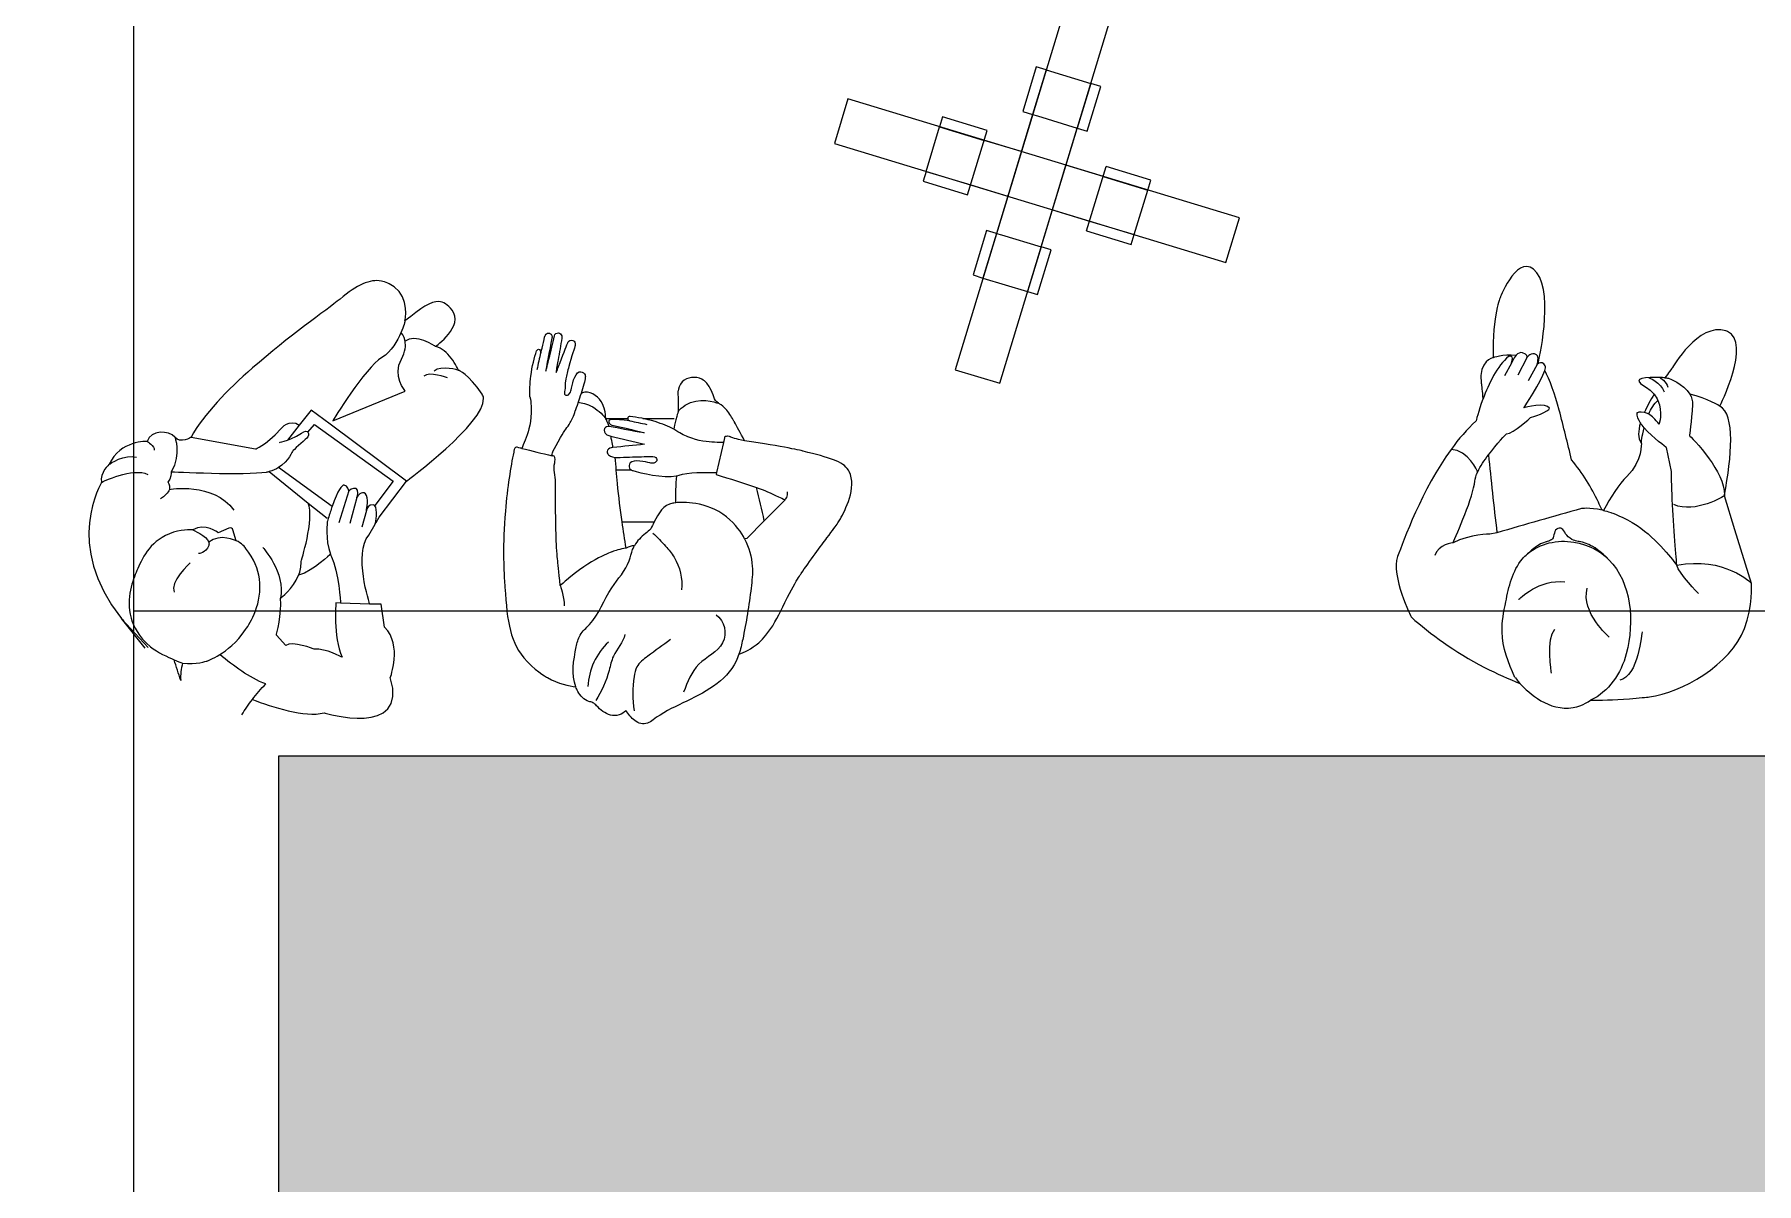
# Model space of a CAD drawing. Header units: millimetres. Extents: x 13722 to 114356, y -17117 to 61088.
# Drawn here: x 69982 to 73308, y 46100 to 48318 of the extents above; entities that cross this region are included whole.
import ezdxf

# ---------------------------------------------------------------- set-up
doc = ezdxf.new("R2010")
doc.units = ezdxf.units.MM
for name, color, linetype in [('01', 3, 'Continuous'), ('02', 250, 'Continuous'), ('03', 8, 'Continuous'), ('Toffu_Outline', 8, 'Continuous')]:
    doc.layers.add(name, color=color, linetype=linetype)

# ---------------------------------------------------------------- blocks, each defined once
blk = doc.blocks.new('90_90')
at = {"layer": '02'}
for p, q in [((12638.8, -431.1), (12618.8, -431.1)), ((12618.8, -431.1), (12618.8, -521.1)), ((12638.8, -431.1), (12638.8, -521.1)), ((12638.8, -431.1), (12728.8, -431.1)), ((12728.8, -431.1), (12728.8, -521.1)), ((12748.8, -431.1), (12728.8, -431.1)), ((12748.8, -521.1), (12748.8, -431.1)), ((12618.8, -521.1), (12748.8, -521.1)), ((12638.8, -521.1), (12638.8, -596.1)), ((12728.8, -596.1), (12728.8, -521.1)), ((12473.8, -576.1), (12473.8, -596.1)), ((12563.8, -576.1), (12473.8, -576.1)), ((12563.8, -596.1), (12473.8, -596.1)), ((12473.8, -596.1), (12473.8, -686.1)), ((12563.8, -596.1), (12563.8, -576.1)), ((12563.8, -596.1), (12563.8, -606.1)), ((12803.8, -596.1), (12563.8, -596.1)), ((12803.8, -576.1), (12803.8, -596.1)), ((12893.8, -576.1), (12803.8, -576.1)), ((12893.8, -596.1), (12803.8, -596.1)), ((12803.8, -596.1), (12803.8, -606.1)), ((12893.8, -596.1), (12893.8, -576.1)), ((12893.8, -596.1), (12893.8, -686.1)), ((12563.8, -606.1), (12563.8, -686.1)), ((12803.8, -606.1), (12803.8, -686.1)), ((12563.8, -686.1), (12473.8, -686.1)), ((12473.8, -686.1), (12473.8, -706.1)), ((12563.8, -706.1), (12563.8, -686.1)), ((12563.8, -686.1), (12803.8, -686.1)), ((12638.8, -686.1), (12638.8, -761.1)), ((12728.8, -761.1), (12728.8, -686.1)), ((12893.8, -686.1), (12803.8, -686.1)), ((12803.8, -686.1), (12803.8, -706.1)), ((12893.8, -706.1), (12893.8, -686.1)), ((12473.8, -706.1), (12563.8, -706.1)), ((12803.8, -706.1), (12893.8, -706.1)), ((12618.8, -761.1), (12618.8, -851.1)), ((12618.8, -761.1), (12748.8, -761.1)), ((12638.8, -761.1), (12638.8, -851.1)), ((12728.8, -761.1), (12728.8, -851.1)), ((12748.8, -851.1), (12748.8, -761.1)), ((12618.8, -851.1), (12638.8, -851.1)), ((12638.8, -851.1), (12728.8, -851.1)), ((12728.8, -851.1), (12748.8, -851.1))]:
    blk.add_line(p, q, dxfattribs=at)
for points in [[(12728.8, -596.1), (12638.8, -596.1)], [(12638.8, -686.1), (12728.8, -686.1)]]:
    blk.add_lwpolyline(points, dxfattribs=at)
blk = doc.blocks.new('RW')
at = {"layer": '02'}
for points in [[(92083.4, -24771.4), (92169.5, -24797.6), (93109.9, -21702.3), (93023.8, -21676.1)], [(92606.1, -24564.4), (92632.3, -24478.3), (91876.4, -24248.7), (91850.3, -24334.8)]]:
    blk.add_lwpolyline(points, close=True, dxfattribs=at)
at = {"layer": '02', "rotation": 73.10102855420456}
blk.add_blockref('90_90', (87940.9, -36356.3), dxfattribs=at)

msp = doc.modelspace()

# ---------------------------------------------------------------- hatches: boundary and pattern name
at = {"layer": '01', "lineweight": -2, "true_color": 0x999b37}
h = msp.add_hatch(dxfattribs=at)
h.set_pattern_fill('AR-SAND', color=55, scale=5)
h.set_pattern_definition([(37.5, (-19358.14, 55669.14), (-8.00016, 244.7066), [0, -193.04, 0, -215.9, 0, -206.375]), (7.5, (-19358.14, 55669.14), (224.7616, 358.4126), [0, -104.14, 0, -173.99, 0, -66.675]), (327.5, (-19514.35, 55669.14), (395.4962, 0.7186), [0, -63.5, 0, -228.6, 0, -298.45]), (317.5, (-19514.35, 55669.14), (381.7782, 111.4647), [0, -31.75, 0, -149.86, 0, -171.45])])
h.paths.add_polyline_path([(70453.8, 46925), (70453.8, 44706.3), (72599.6, 43985), (76293.8, 43985), (76293.8, 46925)], flags=17)
h.paths.add_polyline_path([(70453.8, 56885), (70453.8, 54825), (72903.8, 54825), (72903.8, 56885)], flags=17)
h.paths.add_polyline_path([(79063.8, 48295), (79063.8, 46455), (81313.8, 46455), (81313.8, 48295)], flags=17)
h.paths.add_polyline_path([(66994.8, 54545, 0.409585), (64324.8, 57165), (62204.1, 57165), (62204.1, 41905), (62204.1, 40905), (83214.7, 40905), (83214.7, 57165), (77183.8, 57165), (77183.8, 54545), (78783.8, 54545), (78783.8, 52975), (81593.8, 52975), (81593.8, 48575), (81593.8, 46175), (81593.8, 41905), (72553.8, 41905), (64324.8, 44405), (64324.8, 47105), (64324.8, 49485), (66994.8, 49485)])

# ---------------------------------------------------------------- linework, layer by layer
at = {"layer": '01'}
for points in [[(76573.8, 43705), (76573.8, 47205), (70173.8, 47205), (70173.8, 44505), (72553.8, 43705)], [(76293.8, 43985), (76293.8, 46925), (70453.8, 46925), (70453.8, 44706.3), (72599.6, 43985)]]:
    msp.add_lwpolyline(points, close=True, dxfattribs=at)
at = {"layer": '03'}
msp.add_line((70173.8, 54545), (70173.8, 47205), dxfattribs=at)
at = {"layer": 'Toffu_Outline'}
for p, q in [((70652.2, 47841.9), (70652.3, 47841.9)), ((70763.2, 47802.5), (70763.2, 47802.5)), ((73252.1, 47744.5), (73252, 47744.5)), ((72864.7, 47694), (72847.2, 47660.4)), ((70972.3, 47676.9), (70971, 47676.9)), ((70994.2, 47676.9), (70991, 47676.9)), ((72834.7, 47683.5), (72821.1, 47659.3)), ((72884.3, 47681), (72867.2, 47649.5)), ((73139.9, 47667.3), (73139.9, 47667.3)), ((70493.6, 47563.8), (70470.7, 47535.1)), ((70516.9, 47593), (70493.6, 47563.8)), ((70510.4, 47550.3), (70522.8, 47565.3)), ((70553.4, 47565.8), (70516.9, 47593)), ((70522.8, 47565.3), (70674.7, 47455.4)), ((70700.9, 47455.8), (70553.4, 47565.8)), ((71157.1, 47576.9), (71217.4, 47576.9)), ((71312.7, 47530.3), (71299.7, 47472.1)), ((70435.6, 47474.1), (70510.9, 47413.5)), ((70557, 47406.6), (70453.3, 47481.9)), ((71554.2, 47476.9), (71554, 47476.9)), ((70589.2, 47437), (70570.3, 47375.1)), ((70674.7, 47455.4), (70639.3, 47408.7)), ((70511, 47413.5), (70547.3, 47384.2)), ((70605.1, 47424.4), (70591.6, 47374.2)), ((70623.4, 47399), (70614.7, 47366.9)), ((73002.6, 47415.2), (73002.6, 47415.2)), ((70629.8, 47218), (70573.4, 47220.3)), ((70196.3, 47133.1), (70150.4, 47190.4))]:
    msp.add_line(p, q, dxfattribs=at)
for points in [[(72883.6, 47858.1), (72849.6, 47903), (72813.3, 47810.9), (72813.3, 47810.9)], [(70652.2, 47841.9), (70629.5, 47846.3), (70605.6, 47834.4), (70572.5, 47807.3)], [(70676.7, 47830.9), (70668.4, 47836.6), (70660.4, 47840.3), (70652.3, 47841.9)], [(70697.8, 47765), (70697.8, 47765), (70707.9, 47808.9), (70676.7, 47830.9)], [(72886.3, 47684.2), (72886.3, 47684.2), (72917.6, 47813.3), (72883.6, 47858.1)], [(70572.5, 47807.3), (70546.3, 47785.9), (70472.2, 47734.5), (70403.6, 47674.5)], [(70763.2, 47802.5), (70747.7, 47803.5), (70729.1, 47790), (70697.8, 47765)], [(72813.3, 47810.9), (72813.3, 47810.9), (72797.8, 47778.5), (72799.5, 47694.3)], [(70697.8, 47765), (70697.8, 47765), (70695.6, 47755), (70690.1, 47742.2)], [(73248.7, 47745.8), (73195.9, 47762.8), (73145.4, 47674.4), (73145.4, 47674.4)], [(70690.1, 47742.2), (70683.4, 47726.3), (70671.8, 47705.9), (70653.4, 47694.5)], [(70698, 47725.7), (70696.1, 47736.6), (70690.1, 47742.2), (70690.1, 47742.2)], [(70756.8, 47715.7), (70756.8, 47715.7), (70716.9, 47742.4), (70698.1, 47725.8)], [(70960, 47704.2), (70961.4, 47704.1), (70966.3, 47730.1), (70968.5, 47736.8)], [(70968.5, 47736.8), (70968.6, 47737.2), (70969, 47738.3), (70969.9, 47739.3)], [(70969.9, 47739.3), (70971.4, 47740.9), (70974.1, 47742.1), (70976.8, 47741.3)], [(70981.6, 47731.8), (70976.3, 47705), (70972.7, 47686.7), (70971, 47676.9)], [(70972.3, 47676.9), (70974.6, 47685.8), (70978.9, 47703.5), (70986.3, 47736.1)], [(70976.8, 47741.3), (70979.7, 47740.5), (70981.1, 47738), (70981.3, 47737.2)], [(70981.3, 47737.2), (70982.1, 47735), (70981.6, 47731.8), (70981.6, 47731.8)], [(70986.3, 47736.1), (70987.4, 47739.8), (70990.6, 47742.2), (70994, 47742)], [(71000.8, 47731.8), (70998.1, 47717.9), (70996.5, 47703.9), (70993.4, 47690.1)], [(70994, 47742), (70997.6, 47741.7), (70999.8, 47738.4), (71000.6, 47736.3)], [(71000.6, 47736.3), (71001.3, 47734.2), (71000.9, 47732.3), (71000.8, 47731.8)], [(71011.6, 47721.6), (71012.1, 47722.9), (71013.4, 47726.2), (71016.3, 47727.3)], [(71016.3, 47727.3), (71019.6, 47728.5), (71024.5, 47726.9), (71026, 47723.8)], [(73237.2, 47600.6), (73237.2, 47600.6), (73298.6, 47723.1), (73252.1, 47744.5)], [(73252.1, 47744.5), (73251, 47745), (73249.9, 47745.4), (73248.7, 47745.8)], [(70653.4, 47694.5), (70620.3, 47674), (70558.2, 47572.3), (70558.2, 47572.3)], [(70690.8, 47691.5), (70698.7, 47705.9), (70699.6, 47717.4), (70698, 47725.7)], [(70786.9, 47693.4), (70779.3, 47703.3), (70769, 47713.1), (70756.8, 47715.7)], [(70940.9, 47658.6), (70943.3, 47677.7), (70947.6, 47694.2), (70951.9, 47707.4)], [(70951.9, 47707.4), (70952.7, 47709.6), (70955.1, 47710.8), (70957.3, 47710)], [(70960, 47704.2), (70957.5, 47693), (70955, 47681.8), (70952.6, 47670.7)], [(70957.3, 47710), (70958.9, 47709.5), (70959.3, 47707.2), (70959.5, 47705.7)], [(70959.5, 47705.7), (70959.7, 47704.8), (70959.7, 47704.2), (70960, 47704.2)], [(70994.2, 47676.9), (71002.7, 47698.8), (71009, 47714.8), (71011.6, 47721.6)], [(71026.4, 47717.6), (71025.6, 47714.9), (71019.5, 47695.8), (71014.3, 47676.9)], [(71026, 47723.8), (71026.5, 47722.7), (71026.8, 47721), (71026.7, 47719.3)], [(71026.7, 47719.3), (71026.6, 47718.5), (71026.5, 47717.9), (71026.4, 47717.6)], [(72799.5, 47694.3), (72799.5, 47694.3), (72770.6, 47688.7), (72776.3, 47645.1)], [(72829.3, 47696.5), (72807.1, 47678.3), (72790.4, 47643), (72779.8, 47614.6)], [(72799.5, 47694.3), (72799.5, 47694.3), (72817.7, 47702), (72843.8, 47698.7)], [(72834.7, 47683.5), (72841.2, 47700.7), (72829.3, 47696.5), (72829.3, 47696.5)], [(72843.8, 47698.7), (72838.1, 47692.7), (72834.7, 47683.5), (72834.7, 47683.5)], [(72856.1, 47703.6), (72851.4, 47704.9), (72847.2, 47702.4), (72843.8, 47698.7)], [(72864.7, 47694.1), (72864.9, 47694.9), (72866.3, 47700.8), (72856.1, 47703.6)], [(72883.2, 47699.8), (72872.6, 47706.3), (72865.4, 47695.2), (72864.7, 47694.1)], [(72864.7, 47694), (72864.7, 47694), (72864.7, 47694), (72864.7, 47694.1)], [(72884.3, 47681), (72884.3, 47681), (72889, 47696.2), (72883.2, 47699.8)], [(70403.6, 47674.5), (70354.7, 47631.7), (70308.7, 47584.5), (70284.8, 47540.6)], [(70698.4, 47629.7), (70698.4, 47629.7), (70672.7, 47658.6), (70690.8, 47691.5)], [(70779.7, 47655.4), (70779.7, 47655.4), (70744.4, 47668.2), (70734.3, 47658.4)], [(70801.4, 47669.5), (70801.4, 47669.5), (70768, 47680.3), (70753.9, 47668.1)], [(70801.4, 47669.5), (70801.4, 47669.5), (70796.1, 47681.5), (70786.9, 47693.4)], [(70846.6, 47623.6), (70819.8, 47663.6), (70801.4, 47669.5), (70801.4, 47669.5)], [(70971, 47676.9), (70970, 47671.2), (70969.6, 47668.3), (70969.8, 47668.3)], [(70969.8, 47668.3), (70970, 47668.3), (70970.7, 47670.4), (70972.3, 47676.9)], [(70991, 47676.9), (70990.5, 47673.4), (70990, 47669.5), (70989.8, 47665.3)], [(70989.8, 47665.3), (70991.3, 47669.3), (70992.8, 47673.2), (70994.2, 47676.9)], [(70993.4, 47690.1), (70992.6, 47686.7), (70991.7, 47682.2), (70991, 47676.9)], [(71014.3, 47676.9), (71012, 47668.4), (71009.8, 47660), (71008.5, 47653.2)], [(71018.5, 47631.7), (71020.2, 47640.1), (71024.9, 47663.6), (71034.3, 47666.5)], [(71034.3, 47666.5), (71037.9, 47667.7), (71042.5, 47665.8), (71044.6, 47663.1)], [(71044.6, 47663.1), (71046.4, 47660.7), (71046.3, 47657.7), (71046.1, 47655.5)], [(72858.8, 47597.5), (72859.8, 47599), (72892.2, 47647.7), (72899, 47669.4)], [(72887.9, 47683.3), (72885.7, 47682.4), (72884.3, 47681), (72884.3, 47681)], [(72887.9, 47683.3), (72887.3, 47683.7), (72886.8, 47684), (72886.3, 47684.2)], [(72899.9, 47678.1), (72896.5, 47685.6), (72891.3, 47684.9), (72887.9, 47683.3)], [(72899, 47669.4), (72900.3, 47673.4), (72900.7, 47676.4), (72899.9, 47678.1)], [(72927.1, 47593), (72918.6, 47622.7), (72908.7, 47652.2), (72899, 47669.4)], [(73139.9, 47667.3), (73137.5, 47664.1), (73134.5, 47660), (73131.1, 47655.2)], [(73145.4, 47674.4), (73145.4, 47674.4), (73143.4, 47671.9), (73139.9, 47667.3)], [(70558.2, 47572.3), (70558.2, 47572.3), (70698.4, 47629.7), (70698.4, 47629.7)], [(70939.1, 47618.7), (70938.7, 47630.3), (70939.1, 47643.7), (70940.9, 47658.6)], [(71006.4, 47631.3), (71005.9, 47628), (71005, 47623.8), (71007.1, 47622.2)], [(71008.5, 47653.2), (71005.5, 47638.3), (71008.7, 47644.2), (71006.4, 47631.3)], [(71013.4, 47622.6), (71017.2, 47624.9), (71018.1, 47629.9), (71018.5, 47631.7)], [(71046.1, 47655.5), (71045.4, 47649.7), (71041.7, 47637.2), (71037.8, 47624.8)], [(71044.9, 47627.3), (71041.8, 47626.8), (71039.4, 47625.7), (71037.8, 47624.8)], [(71079.4, 47604.8), (71073.8, 47616.7), (71059, 47629.6), (71044.9, 47627.3)], [(71224.9, 47628.3), (71224.6, 47624.8), (71225, 47622.6), (71225.1, 47619.4)], [(71225.1, 47629.9), (71225, 47629.1), (71224.9, 47628.3), (71224.9, 47628.3)], [(71233.4, 47647.3), (71228.3, 47641.8), (71225.6, 47633.2), (71225.1, 47629.9)], [(71271, 47652.6), (71259.2, 47658.6), (71242.2, 47656.8), (71233.4, 47647.3)], [(71286.6, 47636.1), (71283.2, 47641.6), (71279, 47648.5), (71271, 47652.6)], [(71303.1, 47606), (71293.2, 47612.6), (71294.5, 47622.9), (71286.6, 47636.1)], [(72776.3, 47645.1), (72777, 47639.8), (72778.1, 47629.2), (72779.6, 47614.6)], [(73121, 47655.8), (73097.6, 47656.8), (73061.6, 47656.1), (73092.5, 47638.3)], [(73092.5, 47638.3), (73100.1, 47633.9), (73105.8, 47628.9), (73110.1, 47623.6)], [(73099.6, 47655.9), (73099.6, 47655.9), (73124.1, 47645.8), (73129.6, 47628.2)], [(73121, 47655.8), (73121, 47655.8), (73135.4, 47647.9), (73136.8, 47636.9)], [(73131.1, 47655.2), (73128.3, 47655.4), (73124.8, 47655.6), (73121, 47655.8)], [(73131.1, 47655.2), (73135.3, 47654.9), (73138, 47654.6), (73138, 47654.6)], [(73138, 47654.6), (73138, 47654.6), (73167, 47644), (73179.3, 47623.7)], [(70700.9, 47455.8), (70700.9, 47455.8), (70853.1, 47568.6), (70849.4, 47615.4)], [(70849.4, 47615.4), (70849.2, 47618.4), (70848.3, 47621.2), (70846.6, 47623.6)], [(70939.1, 47618.7), (70941.6, 47605.6), (70941.9, 47594.8), (70941.6, 47587.4)], [(71007.1, 47622.2), (71008.7, 47620.9), (71011.5, 47621.6), (71013.4, 47622.6)], [(71032.4, 47608.1), (71029.5, 47599.4), (71027.1, 47592.7), (71026.7, 47591.7)], [(71032.2, 47608.2), (71032.3, 47608.2), (71032.3, 47608.2), (71032.4, 47608.1)], [(71037.8, 47624.8), (71035.9, 47619), (71034, 47613.2), (71032.4, 47608.1)], [(71032.4, 47608.1), (71038.9, 47607.3), (71049.2, 47605.1), (71060.3, 47598.9)], [(71037.8, 47624.8), (71037.7, 47624.7), (71037.6, 47624.7), (71037.6, 47624.7)], [(71060.3, 47598.9), (71073.5, 47591.5), (71081.6, 47581.9), (71085.7, 47576.2)], [(71085.1, 47582.3), (71085.1, 47582.3), (71084.7, 47593.5), (71079.4, 47604.8)], [(71225.1, 47619.4), (71225.2, 47618), (71225.2, 47617.9), (71225.2, 47613.9)], [(71225.2, 47613.9), (71225.2, 47609.4), (71226.3, 47599.1), (71225.1, 47590)], [(71225.1, 47590), (71228.6, 47594.3), (71233.1, 47598.6), (71238.8, 47602.3)], [(71238.8, 47602.3), (71265.3, 47619.3), (71297.2, 47608.2), (71303.1, 47606)], [(71305.1, 47604.9), (71304.1, 47605.5), (71303.4, 47605.9), (71303.1, 47606)], [(71314.9, 47597.3), (71310.3, 47601.7), (71305.1, 47604.9), (71305.1, 47604.9)], [(71330.1, 47576.7), (71326.4, 47583), (71320.7, 47591.8), (71314.9, 47597.3)], [(72779.6, 47614.1), (72770.8, 47590.3), (72766.2, 47571.4), (72766.2, 47571.4)], [(72779.6, 47614.6), (72779.6, 47614.4), (72779.6, 47614.2), (72779.6, 47614.1)], [(72907.9, 47596.6), (72903.1, 47608.4), (72860.3, 47597.8), (72858.8, 47597.5)], [(72858.8, 47597.4), (72858.8, 47597.4), (72858.8, 47597.4), (72858.8, 47597.5)], [(72871.8, 47578.5), (72871.8, 47578.5), (72910.4, 47590.6), (72907.9, 47596.6)], [(73110.1, 47623.6), (73103.3, 47612.4), (73096.6, 47600.4), (73091.4, 47588.6)], [(73099.9, 47585.1), (73104.3, 47595.2), (73110.1, 47604.7), (73117.6, 47611.6)], [(73109.9, 47623.9), (73110, 47623.8), (73110.1, 47623.7), (73110.1, 47623.6)], [(73110.1, 47623.6), (73113.3, 47619.7), (73115.8, 47615.6), (73117.6, 47611.6)], [(73117.6, 47611.6), (73127.8, 47589), (73119.8, 47565.6), (73119.8, 47565.6)], [(73184.5, 47603.5), (73182.4, 47570.1), (73178.6, 47543.7), (73178.6, 47543.7)], [(73237.2, 47600.6), (73237.2, 47600.6), (73213.8, 47615.1), (73179.3, 47623.7)], [(73179.3, 47623.7), (73182.8, 47617.8), (73185, 47611), (73184.5, 47603.5)], [(73246.1, 47429), (73260, 47502.7), (73267.4, 47584.2), (73237.2, 47600.6)], [(70458.4, 47557.3), (70458.4, 47557.3), (70474.8, 47577.5), (70493.6, 47563.8)], [(70941.6, 47587.4), (70940.8, 47564.3), (70934.4, 47546.7), (70930, 47535)], [(70998.1, 47539.7), (71006.9, 47555.8), (71011, 47558.1), (71016.9, 47569.1)], [(71016.9, 47569.1), (71019.6, 47574.2), (71023.8, 47581.4), (71026.7, 47591.7)], [(71092, 47561.5), (71088.2, 47561.5), (71084.8, 47559.9), (71083.4, 47557.1)], [(71085.3, 47578.6), (71085.2, 47580.1), (71085.2, 47581.3), (71085.1, 47582.3)], [(71085.6, 47576.9), (71085.6, 47576.9), (71085.4, 47578.3), (71085.3, 47578.6)], [(71085.6, 47576.9), (71099.7, 47576.9), (71113.8, 47576.9), (71127.9, 47576.9)], [(71085.8, 47576.3), (71085.7, 47576.6), (71085.6, 47576.9), (71085.6, 47576.9)], [(71092, 47561.5), (71089.5, 47567.5), (71086.6, 47574.3), (71085.8, 47576.3)], [(71091.5, 47572.1), (71091.2, 47571), (71091.5, 47568.1), (71093.2, 47566.4)], [(71131.9, 47572.1), (71100.3, 47576.5), (71092.4, 47574.7), (71091.5, 47572.1)], [(71159.6, 47548.9), (71159.4, 47548.3), (71136.9, 47552.5), (71092, 47561.5)], [(71093.2, 47566.4), (71094.8, 47564.9), (71097.9, 47563.9), (71097.9, 47563.9)], [(71097.9, 47563.9), (71139.1, 47554.5), (71159.7, 47549.5), (71159.6, 47548.9)], [(71127.9, 47576.9), (71127.6, 47574.5), (71129.4, 47572.3), (71131.9, 47572.1)], [(71132.5, 47580.5), (71130.2, 47580.7), (71128.2, 47579), (71127.9, 47576.9)], [(71131.9, 47572.1), (71142.9, 47569.8), (71153.9, 47567.5), (71165, 47565.2)], [(71180.8, 47570.6), (71162.7, 47576.3), (71146.2, 47579.1), (71132.5, 47580.5)], [(71217.1, 47556.3), (71206.9, 47561.2), (71194.8, 47566.3), (71180.8, 47570.6)], [(71220.8, 47574.3), (71218.9, 47566.8), (71217.8, 47560.5), (71217.1, 47556.3)], [(71225.1, 47590), (71224.4, 47584.4), (71223.6, 47585.1), (71220.8, 47574.3)], [(71334.3, 47569.4), (71334.3, 47569.4), (71332.7, 47572.5), (71330.1, 47576.7)], [(71353.8, 47533.6), (71345, 47549), (71338.6, 47561.1), (71334.3, 47569.4)], [(72766.2, 47571.4), (72748.9, 47555.9), (72732.9, 47537.3), (72718.3, 47517.1)], [(72824.9, 47546.9), (72838.7, 47548.1), (72871.8, 47578.5), (72871.8, 47578.5)], [(72951, 47496.7), (72943, 47528.8), (72935.1, 47560.9), (72927.1, 47593)], [(73077.1, 47587.3), (73076.3, 47581.7), (73079, 47575.1), (73083.6, 47568.3)], [(73091.3, 47588.5), (73082.6, 47590.5), (73077.1, 47587.3), (73077.1, 47587.3)], [(73083.7, 47568.2), (73079.1, 47552.6), (73078.6, 47538.7), (73085.5, 47529.5)], [(73083.7, 47568.2), (73083.6, 47568.2), (73083.6, 47568.2), (73083.6, 47568.3)], [(73091, 47558.7), (73088.3, 47561.9), (73085.8, 47565.1), (73083.7, 47568.2)], [(73091.4, 47588.6), (73091.3, 47588.5), (73091.3, 47588.5), (73091.3, 47588.5)], [(73099.9, 47585.1), (73096.9, 47586.8), (73094.2, 47587.8), (73091.7, 47588.4)], [(73119.8, 47565.6), (73112.6, 47575.7), (73105.8, 47581.7), (73099.9, 47585.1)], [(70200, 47532.5), (70200, 47532.5), (70147.1, 47534.5), (70126.8, 47488.4)], [(70200, 47532.5), (70200, 47532.5), (70214.6, 47523.7), (70213.7, 47515.3)], [(70253.1, 47540.7), (70253.1, 47540.7), (70266.7, 47509.8), (70246.5, 47473.2)], [(70284.8, 47540.6), (70284.8, 47540.6), (70409.4, 47518.1), (70409.4, 47518.1)], [(70409.4, 47518.1), (70409.4, 47518.1), (70425.5, 47521.6), (70458.4, 47557.3)], [(70455.4, 47530.6), (70455.4, 47530.6), (70462.2, 47532.2), (70470.7, 47535.1)], [(70470.7, 47535.1), (70479.5, 47538.1), (70490.1, 47542.5), (70497.7, 47548.2)], [(70497.7, 47548.2), (70504.5, 47553.2), (70508.6, 47552.8), (70510.4, 47550.3)], [(70930, 47535), (70927.4, 47528.1), (70925, 47522.6), (70923.2, 47519)], [(70982.3, 47504.6), (70979.6, 47507.2), (70984.9, 47515.7), (70998.1, 47539.7)], [(71083.4, 47557.1), (71081.4, 47553), (71083.7, 47548.2), (71086.3, 47546.3)], [(71086.3, 47546.3), (71086.8, 47545.9), (71088.3, 47545.2), (71091.4, 47543.9)], [(71091.4, 47543.9), (71093, 47543.2), (71094.2, 47542.7), (71095.1, 47542.3)], [(71097.3, 47534), (71096.6, 47536.9), (71095.9, 47539.7), (71095.1, 47542.3)], [(71095.1, 47542.3), (71116.8, 47537.2), (71138.6, 47532), (71160.3, 47526.9)], [(71099.4, 47520.6), (71099, 47524.7), (71098.3, 47529.2), (71097.3, 47534)], [(71243.9, 47541.4), (71237.1, 47544.2), (71227.7, 47548.8), (71217.1, 47556.3)], [(71217.1, 47556.3), (71217.1, 47556.3), (71217.1, 47556.3), (71217.1, 47556.3)], [(71295.6, 47530.7), (71283.2, 47531.5), (71264.7, 47532.9), (71243.9, 47541.4)], [(71312.7, 47530.3), (71308.7, 47530.2), (71302.8, 47530.2), (71295.6, 47530.7)], [(71314.7, 47539.1), (71314.4, 47534.6), (71312.7, 47530.3), (71312.7, 47530.3)], [(71315, 47540.4), (71314.8, 47540), (71314.8, 47539.6), (71314.7, 47539.1)], [(71320.8, 47542.4), (71320.1, 47542.4), (71316.1, 47542.5), (71315, 47540.4)], [(71326.1, 47541), (71325.8, 47541.2), (71323.6, 47542.3), (71320.8, 47542.4)], [(71326.2, 47541), (71326.2, 47541), (71326.2, 47541), (71326.1, 47541)], [(71353.8, 47533.6), (71335.8, 47537.6), (71328.4, 47539.8), (71326.2, 47541)], [(71466.7, 47513.6), (71466.7, 47513.6), (71428.2, 47523.3), (71353.8, 47533.6)], [(72790.3, 47506.5), (72806.8, 47528.4), (72824.9, 47546.9), (72824.9, 47546.9)], [(73085.5, 47529.5), (73085.5, 47529.5), (73088.7, 47495.4), (73057.4, 47464.9)], [(73085.5, 47529.5), (73085.5, 47529.5), (73086.8, 47542.5), (73091, 47558.7)], [(73134.2, 47520.5), (73134.2, 47520.5), (73107.9, 47539.2), (73091, 47558.7)], [(73178.6, 47543.7), (73178.6, 47543.7), (73198.4, 47524.5), (73216.5, 47499.1)], [(70126.8, 47488.4), (70126.8, 47488.4), (70157.1, 47509.2), (70179.2, 47501.8)], [(70481.1, 47514), (70481.1, 47514), (70473.3, 47494.4), (70453.3, 47481.9)], [(70907.7, 47511.5), (70902.1, 47483.5), (70895.6, 47444.6), (70891.7, 47397.9)], [(70908.7, 47517.1), (70907.6, 47514.4), (70907.7, 47511.9), (70907.7, 47511.6)], [(70907.7, 47511.6), (70907.7, 47511.5), (70907.7, 47511.5), (70907.7, 47511.5)], [(70913, 47521.4), (70910.5, 47521.4), (70908.9, 47517.7), (70908.7, 47517.1)], [(70914.2, 47521.1), (70913.7, 47521.3), (70913.4, 47521.5), (70913, 47521.4)], [(70923.2, 47519), (70923.2, 47519), (70918.6, 47519.5), (70914.2, 47521.1)], [(70923.2, 47519), (70942.9, 47514.2), (70962.6, 47509.4), (70982.3, 47504.6)], [(70985.8, 47503.8), (70984.4, 47504.8), (70983.2, 47503.8), (70982.3, 47504.6)], [(70986.9, 47491), (70987.3, 47493), (70989.3, 47501.5), (70985.8, 47503.8)], [(71088.4, 47512.9), (71088, 47509.7), (71090.3, 47507.2), (71091.1, 47506.4)], [(71096.3, 47520.2), (71091.9, 47519.3), (71088.7, 47516.2), (71088.4, 47512.9)], [(71091.1, 47506.4), (71093.2, 47504.1), (71095.6, 47503.3), (71098.6, 47502.5)], [(71099.4, 47520.6), (71098.4, 47520.4), (71097.3, 47520.3), (71096.3, 47520.2)], [(71098.6, 47502.5), (71099.9, 47502), (71101.7, 47501.6), (71104, 47501.4)], [(71160.3, 47526.9), (71140, 47524.7), (71119.7, 47522.7), (71099.4, 47520.6)], [(71105.9, 47476.8), (71105.2, 47485.1), (71104.5, 47493.3), (71104, 47501.4)], [(71107.6, 47501.3), (71115.6, 47501.7), (71123.5, 47502), (71131.6, 47502.3)], [(71131.6, 47502.3), (71146.9, 47502.8), (71162, 47503.1), (71176.7, 47503.2)], [(71170.8, 47491), (71162.3, 47493), (71139.7, 47498.3), (71133, 47491)], [(71176.7, 47503.2), (71181, 47502.8), (71184.1, 47500.2), (71184.3, 47497.3)], [(71184.3, 47497.3), (71184.6, 47494.3), (71181.5, 47492.2), (71181.1, 47491.9)], [(71554.2, 47476.9), (71543.5, 47494.2), (71517.3, 47500.9), (71466.7, 47513.6)], [(72718.3, 47517.1), (72662.1, 47439.6), (72625.7, 47339.4), (72614.9, 47310.2)], [(72769.6, 47474), (72769.6, 47474), (72751.4, 47515.5), (72718.3, 47517.1)], [(72769.6, 47474), (72774.6, 47484.4), (72782.3, 47495.9), (72790.3, 47506.5)], [(72790.3, 47506.5), (72795, 47459.9), (72800.6, 47407), (72806.7, 47356.2)], [(73002.6, 47415.2), (72989, 47443.6), (72972.1, 47471.3), (72951, 47496.7)], [(73143.8, 47474.6), (73143.8, 47474.6), (73134.2, 47520.5), (73134.2, 47520.5)], [(73216.5, 47499.1), (73231.8, 47477.6), (73246, 47451.6), (73246.1, 47429)], [(70126.8, 47488.4), (70126.8, 47488.4), (70107.4, 47472.1), (70112, 47453.5)], [(70112, 47453.5), (70112, 47453.5), (70172.6, 47483.3), (70201.4, 47468.7)], [(70246.5, 47473.2), (70246.5, 47473.2), (70246.9, 47459.9), (70239.6, 47454)], [(70429.5, 47472.7), (70391.8, 47466), (70246.5, 47473.2), (70246.5, 47473.2)], [(70435.6, 47474.1), (70433.7, 47473.6), (70431.6, 47473.1), (70429.5, 47472.7)], [(70453.3, 47481.9), (70448.3, 47478.7), (70442.4, 47476), (70435.6, 47474.1)], [(70435.6, 47474.1), (70435.6, 47474.1), (70435.6, 47474.1), (70435.6, 47474.1)], [(70988.4, 47453.5), (70988.4, 47466), (70984.3, 47478.8), (70986.9, 47491)], [(71108.2, 47451.1), (71107.3, 47459.8), (71106.6, 47468.3), (71105.9, 47476.8)], [(71133, 47491), (71130.5, 47488.3), (71130, 47483.5), (71131.5, 47480.5)], [(71131.5, 47480.5), (71132.4, 47478.7), (71134.1, 47477.5), (71135.5, 47476.9)], [(71135.5, 47476.9), (71136.4, 47476.5), (71137.1, 47476.3), (71137.6, 47476.1)], [(71137.6, 47476.1), (71151.9, 47472), (71197.6, 47460.8), (71221.8, 47465.8)], [(71181.1, 47491.9), (71177.5, 47489.4), (71172.6, 47490.6), (71170.8, 47491)], [(71222, 47465.8), (71221.3, 47457.3), (71220.7, 47448.5), (71220.3, 47439.2)], [(71221.8, 47465.8), (71221.9, 47465.8), (71221.9, 47465.8), (71222, 47465.8)], [(71222, 47465.8), (71223.9, 47466.2), (71225.6, 47466.7), (71227.3, 47467.3)], [(71227.3, 47467.3), (71242.7, 47473.2), (71279.4, 47472.8), (71299.7, 47472.1)], [(71299.7, 47472.1), (71299.7, 47472.1), (71298.9, 47468.6), (71298.9, 47468.6)], [(71298.9, 47468.6), (71325, 47460.3), (71351, 47452), (71377, 47443.7)], [(71538.8, 47383), (71547, 47398.2), (71571.4, 47443.4), (71555.4, 47474.6)], [(71555.4, 47474.6), (71555.1, 47475.4), (71554.6, 47476.2), (71554.2, 47476.9)], [(72763.8, 47455.5), (72764.2, 47460.9), (72766.4, 47467.2), (72769.6, 47474)], [(73057.4, 47464.9), (73042.2, 47450.2), (73025.7, 47423.1), (73012.6, 47399.1)], [(73146, 47410.1), (73144.4, 47437.5), (73143.4, 47462.3), (73143.8, 47474.6)], [(70242.8, 47439.7), (70242.8, 47439.7), (70242.7, 47433.1), (70225.6, 47421.3)], [(70239.6, 47454), (70239.6, 47454), (70244.6, 47450.2), (70242.8, 47439.7)], [(70242.8, 47439.7), (70242.8, 47439.7), (70327.7, 47455.1), (70367.1, 47399.5)], [(70580.6, 47448), (70575, 47448.3), (70568.5, 47439.5), (70557, 47406.6)], [(70589.2, 47437), (70589.2, 47437), (70587.5, 47447.6), (70580.6, 47448)], [(70603.2, 47441.3), (70596.5, 47443.3), (70589.2, 47437), (70589.2, 47437)], [(70605.1, 47424.5), (70605.6, 47426), (70609.5, 47439.5), (70603.2, 47441.3)], [(70621.4, 47431.1), (70614.2, 47438.4), (70605.9, 47425.7), (70605.1, 47424.5)], [(70623.4, 47399.3), (70624, 47401.9), (70628.5, 47423.9), (70621.4, 47431.1)], [(70648, 47386.3), (70648, 47386.3), (70700.9, 47455.8), (70700.9, 47455.8)], [(70991.6, 47315), (70988.9, 47347.3), (70988.7, 47382.7), (70988.4, 47453.5)], [(71117.1, 47376.9), (71113.7, 47400.9), (71110.7, 47425.7), (71108.2, 47451.1)], [(71220.3, 47439.2), (71220, 47430.5), (71219.9, 47422.1), (71220, 47413.9)], [(71391.8, 47379.2), (71386.9, 47400.7), (71381.9, 47422.2), (71377, 47443.7)], [(71377, 47443.7), (71390.7, 47438.3), (71404.7, 47432.3), (71419, 47425.7)], [(71431.8, 47419.7), (71431.8, 47419.7), (71438.8, 47426.9), (71436.8, 47434.9)], [(72722, 47336.9), (72728.7, 47352), (72761.8, 47427.3), (72763.8, 47455.5)], [(73246.1, 47429), (73246.1, 47428.5), (73246.1, 47428), (73246.1, 47427.5)], [(70497, 47299.7), (70497, 47299.7), (70523.4, 47382.7), (70511, 47413.5)], [(70511, 47413.5), (70511, 47413.5), (70510.9, 47413.5), (70510.9, 47413.5)], [(70557, 47406.6), (70554.7, 47400), (70552.2, 47392.3), (70549.4, 47383.5)], [(70605.1, 47424.4), (70605.1, 47424.4), (70605.1, 47424.4), (70605.1, 47424.5)], [(70605.1, 47424.5), (70605.1, 47424.5), (70605.1, 47424.5), (70605.1, 47424.5)], [(70636.9, 47409.8), (70627.1, 47411.8), (70623.9, 47401.1), (70623.4, 47399.3)], [(70623.4, 47399), (70623.4, 47399), (70623.4, 47399.1), (70623.4, 47399.3)], [(70639.2, 47408.6), (70638.6, 47409.2), (70637.8, 47409.6), (70636.9, 47409.8)], [(70640.4, 47373), (70640.7, 47374.7), (70646.2, 47402.2), (70639.2, 47408.6)], [(70891.7, 47397.9), (70886.2, 47332.1), (70888.6, 47284.2), (70889.9, 47263.8)], [(71214.9, 47413.2), (71197.1, 47410.1), (71187, 47393.2), (71179, 47376.9)], [(71220, 47413.9), (71218.4, 47413.7), (71215.3, 47413.3), (71214.9, 47413.2)], [(71220.6, 47414), (71220.5, 47414), (71220.4, 47414), (71220.3, 47414)], [(71318.9, 47386.6), (71279.4, 47417.8), (71233.6, 47415.3), (71220.6, 47414)], [(71220.8, 47414), (71220.8, 47414), (71220.7, 47414), (71220.6, 47414)], [(71431.8, 47419.7), (71431.8, 47419.7), (71391.8, 47379.2), (71391.8, 47379.2)], [(71419, 47425.7), (71423.3, 47423.7), (71427.6, 47421.7), (71431.8, 47419.7)], [(72969.7, 47402.7), (72915.4, 47387.2), (72861.1, 47371.7), (72806.7, 47356.2)], [(73009.6, 47399.7), (72985.3, 47405.1), (72969.7, 47402.7), (72969.7, 47402.7)], [(73009.6, 47399.7), (73007.4, 47404.9), (73005, 47410.1), (73002.6, 47415.2)], [(73009.7, 47399.7), (73009.7, 47399.7), (73009.6, 47399.7), (73009.6, 47399.7)], [(73012.6, 47399.1), (73011.6, 47399.3), (73010.6, 47399.5), (73009.7, 47399.7)], [(73009.7, 47399.7), (73009.7, 47399.7), (73009.7, 47399.7), (73009.7, 47399.7)], [(73012.6, 47399.1), (73015.9, 47398.2), (73020.8, 47397), (73026.5, 47395.1)], [(73026.5, 47395.1), (73026.5, 47395.1), (73051.6, 47387), (73077.4, 47369.9)], [(73154, 47293.3), (73154, 47293.3), (73149, 47356.7), (73146, 47410.1)], [(73246.1, 47427.5), (73246.1, 47427.5), (73189.3, 47392.3), (73148.5, 47410.3)], [(73266.4, 47361.9), (73266.4, 47361.9), (73246.1, 47427.5), (73246.1, 47427.5)], [(70288, 47361.6), (70276.6, 47362.1), (70256.3, 47361.3), (70235.2, 47350.6)], [(70336.8, 47356.2), (70336.8, 47356.2), (70311.6, 47376.4), (70288, 47361.6)], [(70288, 47361.6), (70288, 47361.6), (70314.7, 47350.4), (70318.8, 47337.7)], [(70357.9, 47365.2), (70357.9, 47365.2), (70336.8, 47356.2), (70336.8, 47356.2)], [(70365.5, 47361.5), (70364.6, 47364.8), (70361, 47366.5), (70357.9, 47365.2)], [(70371.7, 47340.4), (70371.7, 47340.4), (70365.5, 47361.5), (70365.5, 47361.5)], [(70547.9, 47378.6), (70547.9, 47378.6), (70543, 47342.6), (70553.9, 47314.7)], [(70549.4, 47383.5), (70548.9, 47381.9), (70548.4, 47380.3), (70547.9, 47378.6)], [(70628.1, 47351.5), (70628.1, 47351.5), (70640.4, 47372.9), (70640.4, 47372.9)], [(70640.4, 47373), (70640.4, 47373), (70642.1, 47375.9), (70642.1, 47375.9)], [(70640.4, 47372.9), (70640.4, 47372.9), (70640.4, 47372.9), (70640.4, 47373)], [(70642.1, 47375.9), (70642.1, 47375.9), (70648, 47386.3), (70648, 47386.3)], [(71117.1, 47376.9), (71137.7, 47376.9), (71158.4, 47376.9), (71179, 47376.9)], [(71124.9, 47326.5), (71122.2, 47342.9), (71119.6, 47359.7), (71117.1, 47376.9)], [(71172.3, 47363.8), (71169.6, 47360.2), (71165.8, 47357.5), (71162.2, 47354.7)], [(71178.6, 47376.1), (71176.6, 47372), (71175.1, 47367.5), (71172.3, 47363.8)], [(71179, 47376.9), (71178.8, 47376.6), (71178.7, 47376.4), (71178.6, 47376.1)], [(71353.7, 47344.2), (71347.8, 47355.7), (71337.1, 47372.3), (71318.9, 47386.6)], [(71391.8, 47379.2), (71391.8, 47379.2), (71357.7, 47344.8), (71357.7, 47344.8)], [(71512.6, 47346), (71524.7, 47362.2), (71529.9, 47368.8), (71534, 47375)], [(71534, 47375), (71535.7, 47377.5), (71537.1, 47380), (71538.8, 47383)], [(72922.1, 47362.9), (72915.3, 47358.1), (72918.3, 47346.2), (72912.2, 47342.5)], [(72929.8, 47364.7), (72925.7, 47365.4), (72922.2, 47363), (72922.1, 47362.9)], [(72947.9, 47345.3), (72936.8, 47352.6), (72937.4, 47363.3), (72929.8, 47364.7)], [(73077.4, 47369.9), (73116.7, 47343.9), (73149.3, 47299.7), (73154, 47293.3)], [(73298.5, 47258.3), (73298.5, 47258.3), (73266.4, 47361.9), (73266.4, 47361.9)], [(70235.2, 47350.6), (70199.7, 47332.6), (70186.4, 47298.9), (70178.5, 47279.2)], [(70318.7, 47331.4), (70313.1, 47316.4), (70299.1, 47315.7), (70299.1, 47315.7)], [(70318.8, 47337.7), (70319.5, 47335.6), (70319.5, 47333.5), (70318.7, 47331.4)], [(70371.7, 47340.4), (70371.7, 47340.4), (70340.7, 47356), (70318.8, 47337.7)], [(70390.1, 47326.6), (70390.1, 47326.6), (70382.5, 47337.2), (70371.7, 47340.4)], [(70629.8, 47218), (70629.8, 47218), (70597.6, 47316.9), (70628.1, 47351.5)], [(71140.5, 47331.1), (71135.5, 47330.8), (71130.3, 47329.4), (71124.9, 47326.5)], [(71137.5, 47324), (71138.4, 47326.2), (71139.4, 47328.4), (71140.5, 47330.4)], [(71162.2, 47354.7), (71153.8, 47348.2), (71146.2, 47340.4), (71141, 47331.1)], [(71176.7, 47355.5), (71185.2, 47347.5), (71193.3, 47339.2), (71201, 47330.4)], [(71201, 47330.4), (71207.1, 47323.6), (71212.9, 47316.5), (71217.7, 47308.7)], [(71353.8, 47344.1), (71353.8, 47344.1), (71353.8, 47344.2), (71353.7, 47344.2)], [(71357.7, 47344.8), (71357.7, 47344.8), (71353.8, 47344.1), (71353.8, 47344.1)], [(71353.8, 47344.1), (71362.3, 47327.8), (71367.4, 47309.7), (71368.5, 47291.4)], [(71462.9, 47277.2), (71478.3, 47300.1), (71502.5, 47332.4), (71512.6, 47346)], [(72722, 47336.9), (72722, 47336.9), (72693, 47333.4), (72686.9, 47312.1)], [(72792.9, 47353.4), (72792.9, 47353.4), (72755.6, 47353.2), (72722, 47336.9)], [(72806.7, 47356.2), (72806.7, 47356.2), (72792.9, 47353.4), (72792.9, 47353.4)], [(72865.8, 47315.4), (72889.7, 47335.7), (72923.9, 47343.3), (72955.1, 47338)], [(72891.1, 47334.4), (72883.7, 47331.7), (72871, 47320.2), (72865.8, 47315.4)], [(72902.6, 47338.5), (72902.6, 47338.5), (72899.8, 47337.6), (72891.1, 47334.4)], [(72906.3, 47339.7), (72904.5, 47339.1), (72903.2, 47338.7), (72902.6, 47338.5)], [(72912.2, 47342.5), (72911.7, 47342.3), (72909.5, 47341), (72906.3, 47339.7)], [(72958.7, 47340.4), (72957.4, 47340.8), (72952.4, 47342.3), (72947.9, 47345.3)], [(72955.1, 47338), (72983.9, 47333.2), (73006.2, 47321), (73023.1, 47304)], [(72967.9, 47338.7), (72964.7, 47339.2), (72962.5, 47339.3), (72958.7, 47340.4)], [(72984.1, 47333.4), (72973.9, 47337.8), (72967.9, 47338.7), (72967.9, 47338.7)], [(73023.1, 47304), (73007.7, 47320), (72992.9, 47329.6), (72984.1, 47333.4)], [(70283.1, 47298.3), (70283.1, 47298.3), (70241.9, 47259.5), (70252.3, 47241.4)], [(70416.7, 47266.9), (70414.4, 47285.6), (70406.6, 47305.6), (70390.1, 47326.6)], [(70423.3, 47327.8), (70423.3, 47327.8), (70467.3, 47279.3), (70457.5, 47229.6)], [(70553.9, 47314.7), (70553.9, 47314.7), (70521.9, 47283.2), (70492.4, 47273.9)], [(70492.4, 47273.9), (70495.6, 47281.8), (70497.5, 47290.5), (70497, 47299.7)], [(70553.9, 47314.7), (70554.5, 47313.1), (70555.2, 47311.4), (70556, 47309.7)], [(70556, 47309.7), (70569.7, 47281.4), (70573.4, 47220.3), (70573.4, 47220.3)], [(71097.9, 47319.5), (71097.9, 47319.5), (71056.4, 47305.4), (71009.6, 47264.5)], [(71097.1, 47249.9), (71108.6, 47267.2), (71123.9, 47282.5), (71130.8, 47302.1)], [(71124.9, 47326.5), (71113.1, 47324.3), (71103.7, 47321.5), (71097.9, 47319.5)], [(71130.8, 47302.1), (71133.3, 47309.3), (71134.7, 47316.9), (71137.5, 47324)], [(71217.7, 47308.7), (71229.1, 47290), (71234.2, 47267.5), (71231.7, 47245.7)], [(72614.9, 47310.2), (72601.2, 47273.2), (72641.6, 47192.9), (72641.6, 47192.9)], [(72823.7, 47222.5), (72829.7, 47251.9), (72836.4, 47282.6), (72855.8, 47305.4)], [(72855.8, 47305.4), (72858.9, 47309), (72862.2, 47312.4), (72865.8, 47315.4)], [(73023.1, 47304), (73066.4, 47260.2), (73072.9, 47184.7), (73056.5, 47122.4)], [(73154, 47293.3), (73245.5, 47311.5), (73298.5, 47258.3), (73298.5, 47258.3)], [(70178.5, 47279.2), (70171, 47260.1), (70156.4, 47223.5), (70171.2, 47183.9)], [(70390, 47169), (70399.2, 47182.7), (70422.7, 47219.1), (70416.7, 47266.9)], [(70457.5, 47229.6), (70457.5, 47229.6), (70481.9, 47247.6), (70492.4, 47273.9)], [(70889.9, 47263.8), (70894.7, 47192.2), (70898, 47150.7), (70927.1, 47114.9)], [(71009.6, 47264.5), (71008.7, 47263.8), (70997.6, 47254.1), (70997.6, 47254.1)], [(71368.5, 47291.4), (71369.4, 47277.3), (71368, 47263.3), (71366.3, 47249.3)], [(71436.5, 47231.5), (71447, 47251.8), (71456.1, 47267), (71459.5, 47272.2)], [(71459.5, 47272.2), (71460.6, 47273.8), (71461.7, 47275.4), (71462.9, 47277.2)], [(72848.8, 47227.4), (72848.8, 47227.4), (72890, 47268), (72937.5, 47261.1)], [(73195.7, 47238.8), (73195.7, 47238.8), (73158, 47277.3), (73154, 47293.3)], [(70449.5, 47158.4), (70449.5, 47158.4), (70460.5, 47201.3), (70457.5, 47229.6)], [(70997.6, 47254.1), (70997.6, 47254.1), (71004.8, 47234.2), (71005.5, 47214.9)], [(71054, 47178.7), (71072.9, 47199.1), (71081.7, 47226.7), (71097.1, 47249.9)], [(71366.3, 47249.3), (71362.3, 47216.1), (71356.9, 47183), (71350, 47150.2)], [(71402.7, 47168.9), (71417.9, 47190.4), (71422, 47203.5), (71436.5, 47231.5)], [(73023.2, 47154.8), (73023.2, 47154.8), (72968.4, 47202.1), (72981.2, 47248.8)], [(73285, 47171.2), (73300.9, 47213.7), (73298.5, 47258.3), (73298.5, 47258.3)], [(70564.4, 47220.8), (70564.4, 47220.8), (70558.4, 47156.3), (70576.2, 47115.9)], [(70573.4, 47220.3), (70573.4, 47220.3), (70564.4, 47220.8), (70564.4, 47220.8)], [(70651.6, 47218.4), (70651.6, 47218.4), (70629.8, 47218), (70629.8, 47218)], [(70658.5, 47173.6), (70658.5, 47173.6), (70651.6, 47218.4), (70651.6, 47218.4)], [(71298.5, 47197.8), (71315, 47186), (71320.7, 47161.6), (71311.3, 47143.7)], [(72816.5, 47164.8), (72816, 47184.2), (72819.9, 47203.5), (72823.7, 47222.5)], [(70159.7, 47179.3), (70159.7, 47179.3), (70201.5, 47134.7), (70201.5, 47134.7)], [(70171.2, 47183.9), (70172.9, 47179.4), (70182.5, 47154.7), (70206.1, 47136.1)], [(70340, 47120.8), (70353.2, 47129.1), (70373.3, 47144.1), (70390, 47169)], [(70669.5, 47076.5), (70669.5, 47076.5), (70693.5, 47138.4), (70658.5, 47173.6)], [(71036, 47158.5), (71040.6, 47166.3), (71047.8, 47172.1), (71054, 47178.7)], [(71381.1, 47143.7), (71383.4, 47145.6), (71391.3, 47152.6), (71402.7, 47168.9)], [(72641.6, 47192.9), (72677.4, 47161.2), (72724.1, 47126.4), (72782.8, 47096)], [(72841.5, 47076.9), (72828.7, 47104.6), (72817.3, 47134.3), (72816.5, 47164.8)], [(72912.1, 47085), (72912.1, 47085), (72901.6, 47152.1), (72918.3, 47169.9)], [(73087.1, 47165.1), (73087.1, 47165.1), (73079.3, 47076.7), (73043.8, 47071.7)], [(73101.3, 47039.2), (73162.5, 47046.6), (73258.9, 47101.5), (73285, 47171.2)], [(70206.1, 47136.1), (70220.6, 47124.6), (70239.4, 47116.4), (70252, 47110.8)], [(70468, 47138.2), (70468, 47138.2), (70449.5, 47158.4), (70449.5, 47158.4)], [(70522.4, 47131.3), (70522.4, 47131.3), (70479, 47148.6), (70468, 47138.2)], [(70576.2, 47115.9), (70576.2, 47115.9), (70544.9, 47133.1), (70522.4, 47131.3)], [(71027.8, 47058.4), (71018.8, 47082.4), (71023.2, 47110.1), (71028.5, 47135.6)], [(71028.5, 47135.6), (71030.1, 47143.5), (71031.9, 47151.5), (71036, 47158.5)], [(71090.9, 47145.1), (71067.2, 47123.1), (71052.6, 47091.5), (71051.1, 47059.1)], [(71122.2, 47159.9), (71119.9, 47144), (71107, 47132.1), (71100.3, 47117.6)], [(71210.5, 47149.8), (71195.8, 47139.1), (71181.1, 47128.4), (71166.5, 47117.7)], [(71311.3, 47143.7), (71301.6, 47125.3), (71280.1, 47116.8), (71265.3, 47102.1)], [(71350, 47150.2), (71348, 47140.6), (71345.8, 47131), (71342.7, 47121.7)], [(71342.7, 47121.7), (71352.5, 47125.1), (71367, 47131.4), (71381.1, 47143.7)], [(70264.9, 47071), (70260.6, 47084.3), (70256.3, 47097.5), (70252, 47110.8)], [(70252, 47110.8), (70258.7, 47107.9), (70264.3, 47105.7), (70268.3, 47104.2)], [(70268.4, 47104.1), (70265.2, 47094.1), (70263.6, 47081.5), (70264.9, 47071)], [(70268.2, 47104.2), (70268.2, 47104.2), (70268.2, 47104.2), (70268.3, 47104.2)], [(70268.3, 47104.2), (70294.2, 47101.5), (70315.1, 47108.3), (70315.1, 47108.3)], [(70268.3, 47104.2), (70268.3, 47104.2), (70268.3, 47104.2), (70268.4, 47104.1)], [(70315.1, 47108.3), (70315.1, 47108.3), (70326.4, 47112.6), (70339.9, 47120.8)], [(70429.2, 47064.1), (70395.9, 47076.4), (70367.9, 47098.7), (70340, 47120.8)], [(70927.1, 47114.9), (70946.3, 47091.4), (70970.5, 47077.7), (70972.8, 47076.4)], [(71100.3, 47117.6), (71096.3, 47109), (71094.5, 47099.6), (71092, 47090.4)], [(71145.5, 47096.9), (71142.5, 47091.3), (71141.3, 47084.9), (71140.4, 47078.6)], [(71166.5, 47117.7), (71158.4, 47111.9), (71150.1, 47105.7), (71145.5, 47096.9)], [(71337.3, 47108.3), (71317.9, 47068.2), (71274.7, 47046.4), (71234.5, 47027.4)], [(71265.3, 47102.1), (71250.7, 47087.6), (71243.1, 47067.7), (71236, 47048.3)], [(71342.7, 47121.7), (71341.1, 47117.1), (71339.4, 47112.6), (71337.3, 47108.3)], [(71342.6, 47121.7), (71342.6, 47121.7), (71342.7, 47121.7), (71342.7, 47121.7)], [(72782.8, 47096), (72806.6, 47083.8), (72829.5, 47073.7), (72851.1, 47065.3)], [(73056.5, 47122.4), (73046.7, 47084.7), (73022.2, 47048.4), (72987.4, 47032.6)], [(70403, 47034.2), (70410.9, 47044.9), (70419.3, 47055.1), (70429.2, 47064.1)], [(70541.5, 47008.3), (70541.5, 47008.3), (70705.7, 46958.7), (70669.5, 47076.5)], [(70972.8, 47076.4), (70994.6, 47064.4), (71014.8, 47060.1), (71027.8, 47058.4)], [(71092, 47090.4), (71086.6, 47069.7), (71077.8, 47049.9), (71066.2, 47031.9)], [(71140.4, 47078.6), (71137.1, 47056.7), (71137.1, 47034.2), (71140.4, 47012.3)], [(72841.5, 47076.9), (72842, 47076.2), (72845.4, 47071.6), (72851.1, 47065.3)], [(72851.1, 47065.3), (72851.1, 47065.3), (72851.2, 47065.2), (72851.2, 47065.2)], [(72851.2, 47065.2), (72868.6, 47046), (72907.6, 47010.8), (72953.6, 47018.7)], [(70382.5, 47004.5), (70389.2, 47014.4), (70395.8, 47024.6), (70403, 47034.2)], [(70403, 47034.2), (70440.7, 47019.6), (70504.2, 46999), (70541.5, 47008.3)], [(71031.6, 47049.8), (71030.1, 47052.6), (71028.9, 47055.5), (71027.8, 47058.4)], [(71027.8, 47058.4), (71027.8, 47058.4), (71027.9, 47058.4), (71027.9, 47058.4)], [(71053.1, 47030.3), (71043.6, 47033.2), (71036.3, 47041.1), (71031.6, 47049.8)], [(71060.7, 47028), (71058.3, 47029.2), (71055.6, 47029.6), (71053.1, 47030.3)], [(72953.6, 47018.7), (72962.4, 47020.1), (72974.4, 47023.7), (72987.4, 47032.6)], [(72987.4, 47032.6), (73005.3, 47032.8), (73031.3, 47033.4), (73062.6, 47035.7)], [(73062.6, 47035.7), (73080.8, 47037.1), (73096.3, 47038.6), (73101.3, 47039.2)], [(71067.7, 47022), (71065.6, 47024.2), (71063.5, 47026.6), (71060.7, 47028)], [(71094.8, 47004.2), (71084.2, 47006.9), (71075.2, 47014.1), (71067.7, 47022)], [(71124.5, 47013.1), (71117.9, 47004.3), (71105.4, 47001.5), (71094.8, 47004.2)], [(71141.6, 46993.4), (71134.5, 46998.5), (71129.4, 47005.9), (71124.5, 47013.1)], [(71234.5, 47027.4), (71214.9, 47018.2), (71194.1, 47007.9), (71176.8, 46995)], [(71166.2, 46988.4), (71158, 46985.4), (71148.6, 46988.2), (71141.6, 46993.4)], [(71176.8, 46995), (71173.5, 46992.5), (71170.1, 46989.9), (71166.2, 46988.4)]]:
    msp.add_open_spline(points, degree=3, dxfattribs=at)
for points, knots in [([(70756.8, 47715.7), (70756.8, 47715.7), (70812.5, 47756), (70788.8, 47785.6), (70780.1, 47796.5), (70772.2, 47802), (70763.2, 47802.5)], [8, 8, 8, 8, 9, 9, 9, 10, 10, 10, 10]), ([(70284.8, 47540.6), (70284.8, 47540.6), (70263.9, 47527.2), (70253.1, 47540.7), (70242.2, 47554.3), (70206.2, 47554.5), (70200, 47532.5)], [3, 3, 3, 3, 4, 4, 4, 5, 5, 5, 5]), ([(70510.4, 47550.3), (70512.6, 47547.3), (70511.5, 47541.3), (70508, 47538.5), (70501.5, 47533.3), (70481.1, 47514), (70481.1, 47514)], [3, 3, 3, 3, 4, 4, 4, 5, 5, 5, 5]), ([(71104, 47501.4), (71104.8, 47501.3), (71105.7, 47501.3), (71106.7, 47501.3), (71106.8, 47501.3), (71106.9, 47501.3), (71107, 47501.3)], [5, 5, 5, 5, 6, 6, 6, 7, 7, 7, 7]), ([(71135.6, 47476.9), (71135.6, 47476.9), (71135.6, 47476.9), (71135.5, 47476.9), (71125.8, 47476.9), (71116, 47476.9), (71106.2, 47476.9)], [0, 0, 0, 0, 1, 1, 1, 2, 2, 2, 2]), ([(70112, 47453.5), (70112, 47453.5), (70036.4, 47333.1), (70150.4, 47190.4), (70153.4, 47186.8), (70156.5, 47183), (70159.7, 47179.3)], [7, 7, 7, 7, 8, 8, 8, 9, 9, 9, 9]), ([(71220.6, 47414), (71220.5, 47414), (71220.4, 47414), (71220.3, 47414), (71220.2, 47414), (71220.1, 47413.9), (71220, 47413.9)], [5, 5, 5, 5, 6, 6, 6, 7, 7, 7, 7]), ([(71141, 47331.1), (71141, 47331.1), (71141, 47331.1), (71140.9, 47331.1), (71140.8, 47331.1), (71140.6, 47331.1), (71140.5, 47331.1)], [6, 6, 6, 6, 7, 7, 7, 8, 8, 8, 8]), ([(70997.6, 47254.1), (70994.8, 47282), (70993.3, 47297.3), (70992.5, 47305.5), (70991.7, 47313.7), (70991.6, 47315), (70991.6, 47315)], [3, 3, 3, 3, 4, 4, 4, 5, 5, 5, 5])]:
    msp.add_open_spline(points, degree=3, knots=knots, dxfattribs=at)

# ---------------------------------------------------------------- block references
at = {"layer": '02'}
msp.add_blockref('RW', (-20323.1, 72442.3), dxfattribs=at)

doc.saveas('drawing.dxf')
